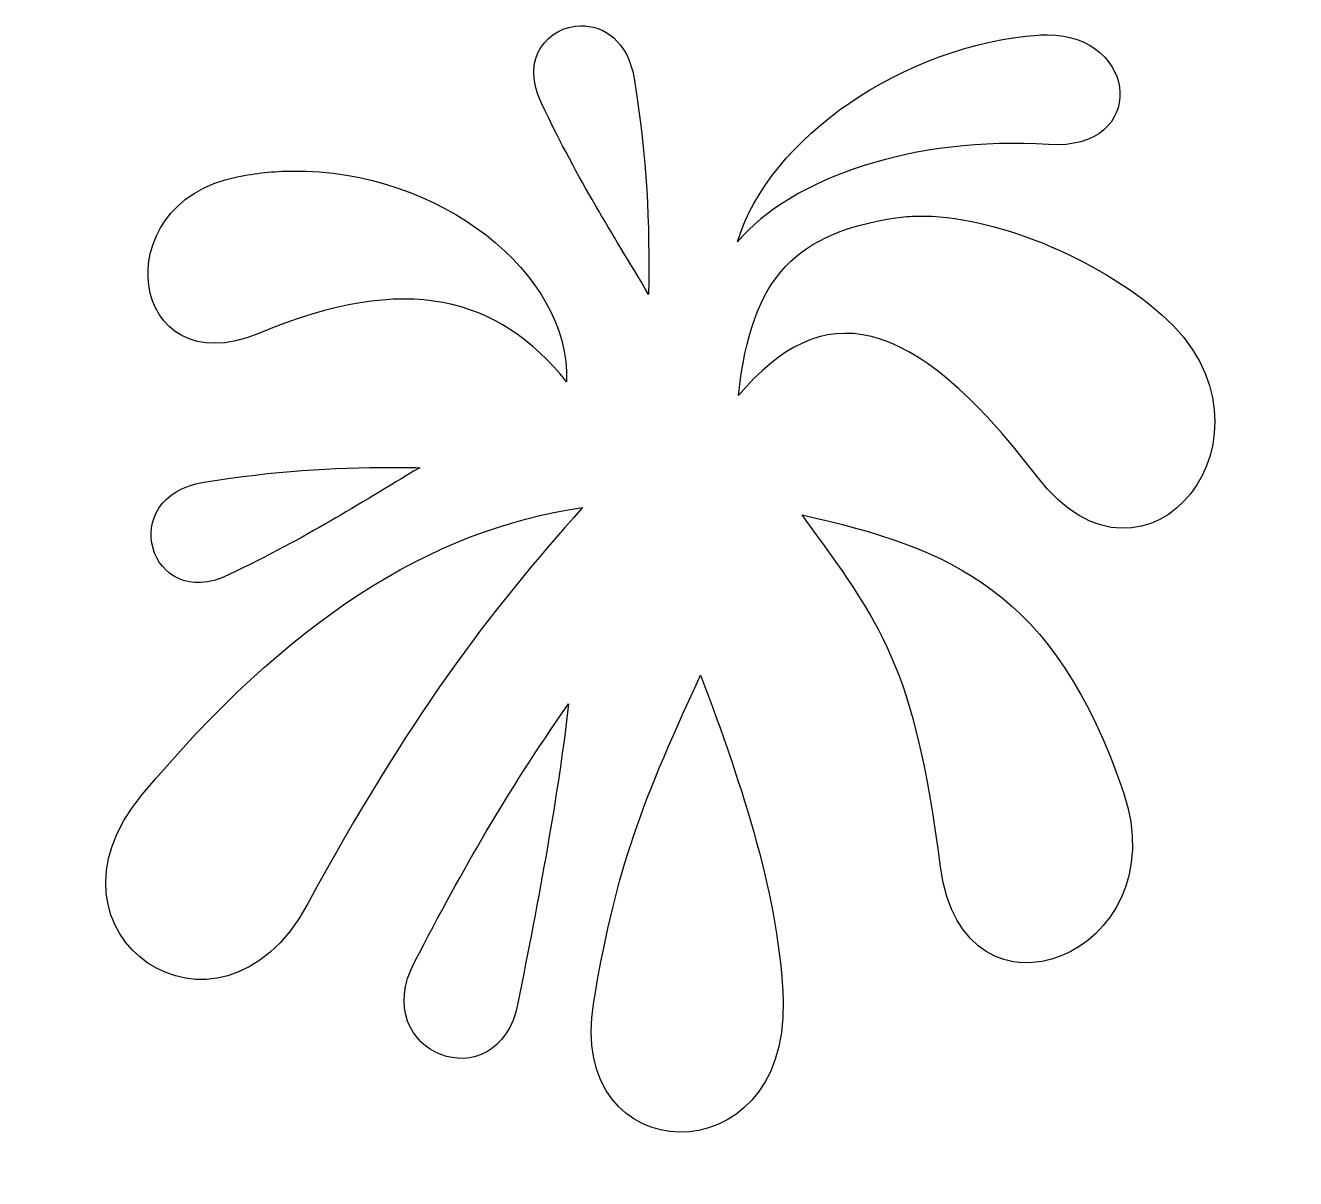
# Model space of a CAD drawing. Header units: centimetres. Extents: x -11.4 to 11.5, y -10.8 to 10.
import ezdxf

# ---------------------------------------------------------------- set-up
doc = ezdxf.new("R2010")
doc.units = ezdxf.units.CM
doc.header["$MEASUREMENT"] = 0
doc.layers.add('Layer 1', color=7, linetype='Continuous')

msp = doc.modelspace()

# ---------------------------------------------------------------- linework, layer by layer
at = {"layer": 'Layer 1'}
for points, knots in [([(-1.35865, 10.01224), (-1.93116, 10.00098), (-2.46564, 9.44614), (-2.06749, 8.61808), (-2.06749, 8.61808), (-1.34874, 7.12259), (-0.83931, 6.35897), (-0.13046, 5.16427), (-0.13046, 5.16427), (-0.11233, 6.4988), (-0.15247, 7.56628), (-0.39401, 9.06211), (-0.39401, 9.06211), (-0.39401, 9.06211), (-0.39401, 9.06346), (-0.39401, 9.06346), (-0.39401, 9.06346), (-0.50306, 9.73941), (-0.9408, 10.02046), (-1.3586, 10.01224), (-1.3586, 10.01224), (-1.3586, 10.01224), (-1.35865, 10.01224), (-1.35865, 10.01224)], [0, 0, 0, 0, 0.14285714, 0.14285714, 0.14285714, 0.14285714, 0.28571429, 0.28571429, 0.28571429, 0.28571429, 0.42857143, 0.42857143, 0.42857143, 0.42857143, 0.57142857, 0.57142857, 0.57142857, 0.57142857, 0.71428571, 0.71428571, 0.71428571, 0.71428571, 1, 1, 1, 1]), ([(7.06971, 9.85149), (7.01607, 9.85179), (6.96176, 9.85039), (6.905, 9.84622), (6.905, 9.84622), (4.48485, 9.66819), (2.03738, 7.99222), (1.47461, 6.11039), (1.47461, 6.11039), (2.44996, 7.27271), (4.67798, 8.02608), (7.09079, 7.86964), (7.09079, 7.86964), (8.88824, 7.753), (8.73214, 9.84226), (7.06971, 9.85153), (7.06971, 9.85153), (7.06971, 9.85153), (7.06971, 9.85149), (7.06971, 9.85149)], [0, 0, 0, 0, 0.16666667, 0.16666667, 0.16666667, 0.16666667, 0.33333333, 0.33333333, 0.33333333, 0.33333333, 0.5, 0.5, 0.5, 0.5, 0.66666667, 0.66666667, 0.66666667, 0.66666667, 1, 1, 1, 1]), ([(-6.5664, 7.3912), (-6.89337, 7.38715), (-7.22557, 7.35291), (-7.55735, 7.28713), (-7.55735, 7.28713), (-9.99255, 6.80448), (-9.50901, 3.48147), (-7.16983, 4.45926), (-7.16983, 4.45926), (-4.48306, 5.58219), (-2.84032, 5.11189), (-1.61294, 3.58689), (-1.61294, 3.58689), (-1.53105, 5.52999), (-3.90359, 7.42481), (-6.56641, 7.39128), (-6.56641, 7.39128), (-6.56641, 7.39128), (-6.5664, 7.3912), (-6.5664, 7.3912)], [0, 0, 0, 0, 0.16666667, 0.16666667, 0.16666667, 0.16666667, 0.33333333, 0.33333333, 0.33333333, 0.33333333, 0.5, 0.5, 0.5, 0.5, 0.66666667, 0.66666667, 0.66666667, 0.66666667, 1, 1, 1, 1]), ([(4.73209, 6.5782), (4.59336, 6.57601), (4.45998, 6.5661), (4.33402, 6.54657), (4.33402, 6.54657), (2.58561, 6.2753), (1.71961, 5.54272), (1.493, 3.33653), (1.493, 3.33653), (2.99743, 5.12795), (4.59504, 4.87271), (6.87599, 1.88047), (6.87599, 1.88047), (8.86176, -0.72484), (11.5493, 2.682), (9.13594, 4.79529), (9.13594, 4.79529), (7.94478, 5.83836), (6.07244, 6.59949), (4.73204, 6.57815), (4.73204, 6.57815), (4.73204, 6.57815), (4.73209, 6.5782), (4.73209, 6.5782)], [0, 0, 0, 0, 0.14285714, 0.14285714, 0.14285714, 0.14285714, 0.28571429, 0.28571429, 0.28571429, 0.28571429, 0.42857143, 0.42857143, 0.42857143, 0.42857143, 0.57142857, 0.57142857, 0.57142857, 0.57142857, 0.71428571, 0.71428571, 0.71428571, 0.71428571, 1, 1, 1, 1]), ([(-4.75317, 2.03857), (-5.87205, 2.03971), (-6.85322, 1.98232), (-8.16216, 1.77106), (-8.16216, 1.77106), (-9.76429, 1.51257), (-9.14918, -0.59103), (-7.71674, 0.09749), (-7.71674, 0.09749), (-6.22125, 0.81629), (-5.45746, 1.32559), (-4.26293, 2.0346), (-4.26293, 2.0346), (-4.42975, 2.03688), (-4.59327, 2.0384), (-4.75313, 2.03856), (-4.75313, 2.03856), (-4.75313, 2.03856), (-4.75317, 2.03857), (-4.75317, 2.03857)], [0, 0, 0, 0, 0.16666667, 0.16666667, 0.16666667, 0.16666667, 0.33333333, 0.33333333, 0.33333333, 0.33333333, 0.5, 0.5, 0.5, 0.5, 0.66666667, 0.66666667, 0.66666667, 0.66666667, 1, 1, 1, 1]), ([(-1.32568, 1.31379), (-4.08334, 0.91707), (-6.64668, -0.73119), (-9.27295, -3.86891), (-9.27295, -3.86891), (-11.38164, -6.38832), (-7.88807, -8.79894), (-6.28957, -5.84954), (-6.28957, -5.84954), (-4.45358, -2.46147), (-3.02071, -0.59035), (-1.32556, 1.31379), (-1.32556, 1.31379), (-1.32556, 1.31379), (-1.32568, 1.31379), (-1.32568, 1.31379)], [0, 0, 0, 0, 0.2, 0.2, 0.2, 0.2, 0.4, 0.4, 0.4, 0.4, 0.6, 0.6, 0.6, 0.6, 1, 1, 1, 1]), ([(2.64077, 1.1807), (4.08473, -0.79424), (4.67445, -1.56503), (5.13796, -5.17486), (5.13796, -5.17486), (5.54138, -8.31751), (9.44099, -6.76544), (8.44148, -3.82802), (8.44148, -3.82802), (7.19668, -0.16965), (5.30427, 0.58604), (2.64077, 1.18069), (2.64077, 1.18069), (2.64077, 1.18069), (2.64077, 1.1807), (2.64077, 1.1807)], [0, 0, 0, 0, 0.2, 0.2, 0.2, 0.2, 0.4, 0.4, 0.4, 0.4, 0.6, 0.6, 0.6, 0.6, 1, 1, 1, 1]), ([(0.80773, -1.71177), (-0.35568, -4.20234), (-0.74755, -5.40674), (-1.12145, -7.61001), (-1.12145, -7.61001), (-1.6456, -10.6986), (2.39494, -10.80204), (2.29685, -7.602), (2.29685, -7.602), (2.24077, -5.77385), (1.5773, -3.74776), (0.80773, -1.71173), (0.80773, -1.71173), (0.80773, -1.71173), (0.80773, -1.71177), (0.80773, -1.71177)], [0, 0, 0, 0, 0.2, 0.2, 0.2, 0.2, 0.4, 0.4, 0.4, 0.4, 0.6, 0.6, 0.6, 0.6, 1, 1, 1, 1]), ([(-1.57864, -2.23229), (-2.74058, -3.9032), (-3.44394, -5.14753), (-4.35384, -6.88392), (-4.35384, -6.88392), (-5.22727, -8.55082), (-2.84507, -9.442), (-2.48917, -7.63367), (-2.48917, -7.63367), (-2.11759, -5.74602), (-1.75022, -3.83391), (-1.57864, -2.23229)], [0, 0, 0, 0, 0.25, 0.25, 0.25, 0.25, 0.5, 0.5, 0.5, 0.5, 1, 1, 1, 1])]:
    msp.add_open_spline(points, degree=3, knots=knots, dxfattribs=at)

doc.saveas('drawing.dxf')
